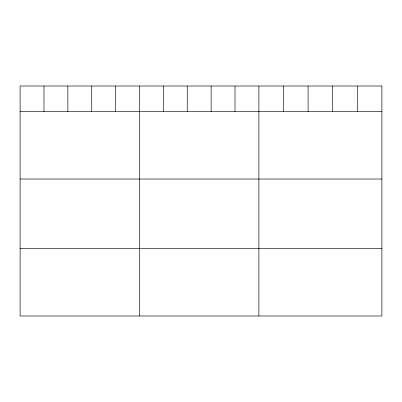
<?xml version="1.0" encoding="UTF-8"?>
<svg xmlns="http://www.w3.org/2000/svg" width="402" height="402" viewBox="0 0 402 402"><rect width="100%" height="100%" fill="white"/><g stroke="black" fill="none" stroke-linecap="round" stroke-linejoin="round"><path stroke-width="0.6" d="M20.1 111.565L381.9 111.565M20.1 179.026L381.9 179.026M20.1 248.536L381.9 248.536M357.298 86.003L357.298 111.565M332.695 86.003L332.695 111.565M308.093 86.003L308.093 111.565M283.49 86.003L283.49 111.565M258.888 86.003L258.888 315.997M235.009 86.003L235.009 111.565M211.13 86.003L211.13 111.565M187.252 86.003L187.252 111.565M163.373 86.003L163.373 111.565M139.494 86.003L139.494 315.997M115.615 86.003L115.615 111.565M91.736 86.003L91.736 111.565M67.858 86.003L67.858 111.565M43.979 86.003L43.979 111.565M381.9 86.003L20.1 86.003L20.1 315.997L381.9 315.997L381.9 86.003"/></g></svg>
